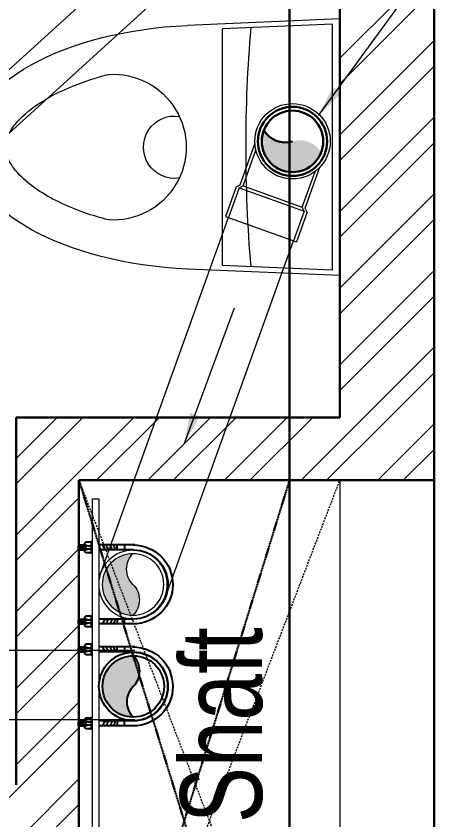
# Model space of a CAD drawing. Header units: millimetres. Extents: x 554 to 29966, y 4404 to 52986.
# Drawn here: x 14545 to 15242, y 27750 to 29029 of the extents above; entities that cross this region are included whole.
import ezdxf

# ---------------------------------------------------------------- set-up
doc = ezdxf.new("R2010")
doc.units = ezdxf.units.MM
for name, pattern in [('DASHED2', [0.375, 0.25, -0.125]), ('HIDDEN', [9.524999999999995, 6.349999999999997, -3.174999999999998]), ('HIDDEN2', [4.7624999999999975, 3.174999999999998, -1.587499999999999])]:
    doc.linetypes.add(name, pattern=pattern)
for name, color, linetype, lineweight in [('A-TEXT-ROOM-50', 7, 'Continuous', 9), ('A-VOID-ABOV', 8, 'HIDDEN2', 5), ('FUR', 7, 'Continuous', 15), ('PIPE SUPPORT', 24, 'Continuous', 18), ('PP-BEAM', 6, 'DASHED2', 30), ('PP-WALL', 7, 'Continuous', 30), ('SWP', 1, 'Continuous', 15), ('WALL HATCH', 8, 'Continuous', 0)]:
    doc.layers.add(name, color=color, linetype=linetype, lineweight=lineweight)
doc.layers.add('SH - WWP', color=94, linetype='Continuous', lineweight=0, true_color=0x009e00)
doc.layers.add('SH- WWP', color=92, linetype='Continuous')
doc.styles.add('_MAA_200', font='Arial Narrow.ttf', dxfattribs={"height": 100})
doc.styles.add('ARIAL', font='Arial.ttf')
doc.dimstyles.new('COLUMN DIM PLAN', dxfattribs={"dimtxt": 100, "dimasz": 50, "dimexe": 0, "dimexo": 0, "dimgap": 30, "dimtad": 0, "dimdec": 0, "dimdsep": 46, "dimtxsty": '_MAA_200', "dimblk": 'ARCHTICK', "dimcen": 2.5, "dimdle": 50, "dimclrd": 256, "dimclre": 256, "dimclrt": 256, "dimadec": 0, "dimazin": 0, "dimtfac": 1, "dimtdec": 0, "dimtmove": 1, "dimatfit": 3, "dimfxl": 1, "dimlwd": -1, "dimlwe": -1, "dimarcsym": 0})
pattern_1 = [(45, (-2728487.738031354, 3305291.588856062), (-60.98795987733971, 60.98795987733972), []), (45, (-2728447.079391504, 3305291.588856062), (-60.98795987733971, 60.98795987733972), [])]

# ---------------------------------------------------------------- blocks, each defined once
blk = doc.blocks.new('A$C34535F5F')
at = {"layer": 'FUR', "linetype": 'Continuous'}
blk.add_line((7.30756374410157, 0.6289789640859454), (7.30756374410157, 15.36669925259684), dxfattribs=at)
for points in [[(-5.1773586165e-06, 15.99469262112598), (9.488228492811686, 15.58530480220997)], [(-5.1773586165e-06, 15.99469262112598), (-5.1773586165e-06, 1.3152593965e-06)], [(0.4518127223655031, 0.333174596772551), (0.4518127223655031, 15.66151933959827), (7.30756374410157, 15.36571497229215)], [(0.4518127223655031, 0.333174596772551), (7.30756374410157, 0.6289789640859454)], [(-4.6040713642e-06, 1.3399976524e-06), (9.488228492811686, 0.4093891341608469)]]:
    blk.add_lwpolyline(points, dxfattribs=at)
for centre, radius, start, end in [((-82.43356653371848, 7.997346968185412), 88.2740429474575, 355.1706320567113, 4.838208005137757), ((14.10840801377526, 7.997650270378471), 4.543575502682315, 86.37742345364931, 273.6225765463507), ((10.28499021323114, 7.997650270378471), 1.940983098056188, 261.2489595723783, 98.7510404280416)]:
    blk.add_arc(centre, radius, start, end, dxfattribs=at)
blk.add_ellipse((8.091878359069597, 7.997346968185412), major_axis=(-15.02705318510713, -0.0004921401246645), ratio=0.5071451269459373, start_param=1.662675256482551, end_param=4.619315705604916, dxfattribs=at)
blk.add_open_spline([(14.39548825315614, 3.463153243726083), (14.91302334903048, 3.598485968635031), (15.40934677680525, 3.749572506610093), (17.04596771268734, 4.324187240336867), (18.04585381200195, 4.820209591939601), (19.3468307128951, 5.698914285413593), (19.76686025955314, 6.068188179050592), (20.37716554440885, 6.759230911126905), (20.5661491521696, 7.076913165647963), (20.75745456179175, 7.559917411002061), (20.79487015915402, 7.743754381349388), (20.81242688527891, 8.097778894311887), (20.79322074065022, 8.271584527238701), (20.67726372099605, 8.666097421998527), (20.57800686318115, 8.887820758710404), (20.25516603674805, 9.380109179502142), (20.03078012623337, 9.649802222483231), (19.30430730882108, 10.33365049375334), (18.72219344881341, 10.75464509321227), (17.28922340967438, 11.53923489571662), (16.4405024759053, 11.90268593577548), (15.14084198456294, 12.32581897137334), (14.77384033749877, 12.43321184765864), (14.39548825317797, 12.53214729703086)], degree=3, knots=[2.047043615697423, 2.047043615697423, 2.047043615697423, 2.047043615697423, 2.176320127587233, 2.176320127587233, 2.497545405150008, 2.497545405150008, 2.720446929078087, 2.720446929078087, 2.943348453006166, 2.943348453006166, 3.116442422806044, 3.116442422806044, 3.289536392605924, 3.289536392605924, 3.462630362405803, 3.462630362405803, 3.635724332205683, 3.635724332205683, 3.888669672234206, 3.888669672234206, 4.14161501226273, 4.14161501226273, 4.23612440737344, 4.23612440737344, 4.23612440737344, 4.23612440737344], dxfattribs=at)
blk = doc.blocks.new('A$C2CAE21CB')
at = {"layer": 'SWP', "linetype": 'Continuous'}
blk.add_hatch(color=256, dxfattribs=at).paths.add_polyline_path([(-2.000000000000452, -2e-16, 1), (1.999999999999544, -1e-16, -0.417356806475766), (-1.46e-13, -3.12e-13, 0.4173568064759495)])
for radius in [2.231396361223231, 2]:
    blk.add_circle((-4.547e-13, 0), radius, dxfattribs=at)
for centre, start, end in [((-1.000000000000454, -0.9893372808046474), 44.69290126739795, 135.307098732602), ((0.9999999999995453, 0.9893372808046474), 224.692901267398, 315.3070987326021)]:
    blk.add_arc(centre, 1.406694087280504, start, end, dxfattribs=at)
blk = doc.blocks.new('*X19')
at = {"color": 0}
for p, q in [((113.6040440224238, 341.4692042597887), (113.7240518539459, 341.5892120913109)), ((113.7279130090329, 341.4162965511011), (114.3176786467903, 342.0060621888587)), ((113.8423566890578, 341.3539635358294), (114.318169125598, 341.8297759723697)), ((113.9481308900426, 341.2829610415177), (114.3186596044057, 341.6534897558808)), ((114.0456951115147, 341.2037485676931), (114.3191500832134, 341.4772035393919)), ((114.1352787081868, 341.1165554690687), (114.3196405620211, 341.3009173229029)), ((114.2169109186877, 341.0214109842728), (114.3201310408288, 341.1246311064139)), ((114.2904245531791, 340.9181479234677), (114.3206215196365, 340.948344889925))]:
    blk.add_line(p, q, dxfattribs=at)
blk = doc.blocks.new('MNBMBM')
at = {"layer": 'PIPE SUPPORT', "lineweight": -3}
for p, q in [((96481.19327059848, -13447.57362357126), (96481.24589340582, -13447.52100076388)), ((96481.19327059848, -13447.57362357126), (96481.19327059848, -13447.93724713904)), ((96481.24589340582, -13447.52100076388), (96481.46068358464, -13447.52100076388)), ((96481.513306392, -13447.57362357126), (96481.46068358464, -13447.52100076388)), ((96481.51327059873, -13447.57358777802), (96481.51327059873, -13447.93724713904)), ((96486.01327060293, -13447.5736235712), (96486.0658934103, -13447.52100076383)), ((96486.01327060293, -13447.5736235712), (96486.01327060293, -13447.93724713899)), ((96486.0658934103, -13447.52100076383), (96486.28068358912, -13447.52100076383)), ((96486.3333063965, -13447.5736235712), (96486.28068358912, -13447.52100076383)), ((96486.33327060322, -13447.57358777796), (96486.33327060322, -13447.93724713899)), ((96481.00701595827, -13448.01174899512), (96481.08151781435, -13447.93724713904)), ((96481.00701595827, -13448.35426413027), (96481.00701595827, -13448.01174899512)), ((96481.08151781435, -13447.93724713904), (96481.62502338283, -13447.93724713904)), ((96481.24564540328, -13448.08837642508), (96481.24564540328, -13448.35914664466)), ((96481.46089633444, -13448.35914664466), (96481.46089633444, -13448.08895620799)), ((96481.69952523893, -13448.01174899512), (96481.62502338283, -13447.93724713904)), ((96481.69952523893, -13448.35426413027), (96481.69952523893, -13448.01174899512)), ((96485.82701596274, -13448.01174899507), (96485.90151781883, -13447.93724713899)), ((96485.82701596274, -13448.35426413021), (96485.82701596274, -13448.01174899507)), ((96485.90151781883, -13447.93724713899), (96486.44502338734, -13447.93724713899)), ((96486.06564540775, -13448.08837642503), (96486.06564540775, -13448.3591466446)), ((96486.28089633891, -13448.3591466446), (96486.28089633891, -13448.08895620794)), ((96486.51952524339, -13448.01174899507), (96486.44502338734, -13447.93724713899)), ((96486.51952524339, -13448.35426413021), (96486.51952524339, -13448.01174899507)), ((96480.96944688873, -13448.39183319983), (96481.00701595827, -13448.35426413027)), ((96480.96944688873, -13448.45227396476), (96480.96944688873, -13448.39183319983)), ((96481.00701595827, -13448.35426413027), (96481.69952523893, -13448.35426413027)), ((96481.73677616696, -13448.39183319987), (96481.69952523893, -13448.35426413027)), ((96481.73677616696, -13448.45227396476), (96481.73677616696, -13448.39183319987)), ((96485.7894468932, -13448.39183319977), (96485.82701596274, -13448.35426413021)), ((96485.7894468932, -13448.45227396471), (96485.7894468932, -13448.39183319977)), ((96485.82701596274, -13448.35426413021), (96486.51952524339, -13448.35426413022)), ((96486.5567761714, -13448.39183319981), (96486.51952524339, -13448.35426413021)), ((96486.5567761714, -13448.45227396471), (96486.5567761714, -13448.39183319981)), ((96481.19327059844, -13451.20444779251), (96481.19327059844, -13448.8522739653)), ((96481.51327059873, -13451.10227396745), (96481.51327059873, -13448.8522739653)), ((96486.01327060293, -13451.10227396745), (96486.01327060293, -13448.8522739653)), ((96486.33327060322, -13451.20444779251), (96486.33327060322, -13448.8522739653)), ((96481.51327059873, -13450.0515798973), (96481.19327059844, -13450.0515798973)), ((96486.01327060293, -13450.0515798973), (96486.33327060322, -13450.0515798973)), ((96481.19327059844, -13450.53158634537), (96481.51327059873, -13450.53158634537)), ((96486.33327060322, -13450.53158634537), (96486.01327060293, -13450.53158634537))]:
    blk.add_line(p, q, dxfattribs=at)
for centre, major_axis, ratio, start_param, end_param in [((96481.61365783105, -13448.01305613068), (-0.320200128723769, 0.320200128723769), 0.999999999775471, -0.1868137474271345, 0.421005137292974), ((96481.56770347824, -13447.97069226839), (0.3609602734695469, 0.3609602734695469), 0.9999999993199254, 1.329768372023264, 1.608853964365007), ((96481.5910103873, -13448.00956358525), (0.3609602734738453, 0.3609602734738452), 0.9999999993067497, 1.329768372063623, 1.678717008183729), ((96481.25754133517, -13447.29713852301), (-0.1705916077644787, 0.1705916077644788), 0.9999999991030039, 2.547186153401375, 2.738210468153488), ((96481.29271783795, -13447.4791259956), (0.0704988429250919, 0.0704988429250919), 0.9999999996778886, 4.274227121094328, 5.064335281009006), ((96481.31502948253, -13447.45332862751), (0.1348098849665495, 0.1348098849665495), 0.9999999999247476, 4.157022774657454, 5.03481639246887), ((96481.3231396724, -13447.55496224183), (-0.1344147607729148, 0.1344147607729148), 0.9999999997529544, 2.586790775312957, 3.465894773457341), ((96486.43365783551, -13448.01305613062), (-0.3202001287203565, 0.3202001287203566), 0.9999999998669814, -0.1868137474059075, 0.421005137251335), ((96486.38770348275, -13447.97069226834), (0.3609602732425226, 0.3609602732425225), 0.9999999999533216, 1.329768371900432, 1.608853964383862), ((96486.41101039178, -13448.00956358519), (-0.3609602732295892, 0.3609602732295892), 0.9999999997756027, -0.2410279549909113, 0.1079206814815465), ((96486.07754133963, -13447.29713852295), (-0.1705916077439833, 0.1705916077439833), 0.9999999985280374, 2.547186153119761, 2.738210467946155), ((96486.1127178424, -13447.47912599554), (0.0704988429273759, 0.0704988429273759), 0.9999999996588605, 4.274227121095428, 5.064335280969733), ((96486.13502948698, -13447.45332862745), (0.1348098849770459, 0.1348098849770459), 0.9999999999034614, 4.157022774732605, 5.034816392505097), ((96486.14313967685, -13447.55496224177), (-0.1344147607712574, 0.1344147607712574), 0.9999999998539598, 2.586790775358184, 3.465894773409693), ((96480.99632885063, -13448.16111274663), (-0.1836427454511332, 0.1836427454511332), 0.9999999998933508, 4.202618967875284, 4.961205225639825), ((96481.62043640915, -13448.11023623249), (0.3174102312642302, 0.3174102312642302), 0.9999999999294054, 1.386450810713712, 1.96058101953486), ((96481.49614316745, -13448.16111274663), (0.183642745428047, 0.1836427454280469), 0.9999999999834772, 1.31702638455914, 2.080566339320697), ((96481.62228195462, -13448.0651669514), (0.2498462551128566, 0.2498462551128566), 0.9999999996738447, 1.500239073083246, 1.985744952330576), ((96481.71330309154, -13448.30887129406), (-0.3609602732254824, 0.3609602732254824), 0.9999999990776997, -0.2410279551250054, -0.02999747893383), ((96481.23966347807, -13448.11869015345), (0.1574100663563356, 0.1574100663563356), 0.9999999999594631, 5.625068624619608, 6.450630167201308), ((96481.34487350953, -13447.56146236977), (0.1705916078916122, 0.1705916078916121), 0.9999999997420946, 4.117982480757515, 4.699606164845294), ((96481.40314094852, -13447.63531754867), (0.1705916079033848, 0.1705916079033847), 0.999999999742952, 4.117982480782877, 4.401037373487326), ((96481.71038130358, -13448.16111274663), (0.1836427454511332, 0.1836427454511332), 0.999999999893351, 1.321980081539759, 2.080566339304299), ((96485.81632885511, -13448.16111274658), (0.1836427454341228, 0.1836427454341228), 0.9999999998437497, 5.773415294580192, 6.532001552497469), ((96486.44043641358, -13448.11023623244), (0.3174102312506335, 0.3174102312506335), 0.9999999999588574, 1.386450810686251, 1.960581019537734), ((96486.31614317188, -13448.16111274658), (0.183642745501428, 0.183642745501428), 0.9999999996070283, 1.31702638475077, 2.080566339197591), ((96486.44228195908, -13448.06516695135), (0.2498462551250625, 0.2498462551250622), 0.9999999996142932, 1.500239073097558, 1.985744952294209), ((96486.53330309603, -13448.30887129401), (-0.3609602732356619, 0.3609602732356619), 0.999999999762126, -0.2410279549788759, -0.0299974789023303), ((96486.05966348256, -13448.11869015339), (0.1574100663563356, 0.1574100663563356), 0.9999999999594631, 5.625068624619608, 6.450630167201308), ((96486.16487351398, -13447.56146236971), (-0.170591607840616, 0.170591607840616), 0.9999999998175798, 2.547186153677094, 3.128809838001576), ((96486.22314095296, -13447.63531754862), (0.1705916080412037, 0.1705916080412037), 0.999999999172634, 4.117982480944434, 4.401037373670084), ((96486.53038130805, -13448.16111274658), (0.1836427454511332, 0.1836427454511332), 0.999999999893351, 1.321980081539759, 2.080566339304299), ((96481.05225511693, -13449.89698836564), (0.5499938553760205, 0.5499938553760205), 0.9999999999969301, 0.1632660786873338, 0.609270106082474), ((96486.47428608478, -13449.89698836564), (-0.54999385537602, 0.5499938553760205), 0.9999999999969306, -0.6092701060824738, -0.1632660786873334), ((96481.05225511693, -13450.12858373331), (0.5499938553737664, 0.5499938553737663), 0.9999999999653807, 0.1632660786923936, 0.60927010609728), ((96481.05225511693, -13450.3767219619), (0.5499938553760205, 0.5499938553760205), 0.9999999999969301, 0.1632660786873338, 0.609270106082474), ((96482.06133004584, -13448.48989175251), (-0.6743740752789461, 0.6743740752789462), 0.999999832874448, 1.73406237867807, 1.744004351818876), ((96482.06133004584, -13448.7214871202), (-0.6743740340217865, 0.6743740340217868), 0.9999998922882944, 1.734062388205763, 1.744004361904144), ((96482.06133004584, -13448.96962534879), (-0.6743740340217865, 0.6743740340217868), 0.9999998922882944, 1.734062388205763, 1.744004361904144), ((96485.46521115582, -13448.48989175251), (0.6743740752795976, 0.6743740752795975), 0.9999998328735095, 4.539180955360865, 4.549122928501664), ((96485.46521115582, -13448.7214871202), (0.6743740340197633, 0.6743740340197631), 0.999999892291208, 4.539180945274946, 4.549122918973353), ((96485.46521115582, -13448.96962534879), (0.6743740340197633, 0.6743740340197631), 0.999999892291208, 4.539180945274946, 4.549122918973353), ((96486.47428608478, -13450.12858373331), (-0.5499938553737664, 0.5499938553737665), 0.9999999999653816, -0.6092701060972799, -0.1632660786923932), ((96486.47428608478, -13450.3767219619), (-0.54999385537602, 0.5499938553760205), 0.9999999999969306, -0.6092701060824738, -0.1632660786873334), ((96481.73307073742, -13448.88655582739), (-0.7483036447213935, 0.7483036447213935), 0.9999999999909795, 1.820914180993225, 2.152166921019516), ((96485.79347046425, -13448.88655582739), (0.7483036447213935, 0.7483036447213935), 0.9999999999909798, 4.131018386160066, 4.462271126186356), ((96483.76327060082, -13451.10227396751), (-1.81726442934102, 1.817264429341022), 0.9999999999974116, 0.7853981633987424, 2.356194490191048), ((96483.76327060082, -13451.10227396751), (1.590990259148384, 1.590990259148384), 0.9999999999998207, 2.356194490192254, 3.926990816987331), ((96483.76327060084, -13451.10227396751), (-1.590990259148384, 1.590990259148384), 0.9999999999933532, 2.356194490189019, 3.926990816990564), ((96483.76327060084, -13451.10227396751), (-1.817264429336318, 1.817264429336318), 0.9999999999969258, 2.356194490190806, 3.926990816988777)]:
    blk.add_ellipse(centre, major_axis=major_axis, ratio=ratio, start_param=start_param, end_param=end_param, dxfattribs=at)
at = {"layer": 'PIPE SUPPORT', "lineweight": -3, "extrusion": (0, 0, -1), "xscale": 0.1862546401715415, "yscale": 0.1862546401715415, "zscale": -0.1862546400003328, "rotation": 90}
for p in [(-96417.61248112409, -13469.22945480174), (-96417.88024133527, -13469.23003458465), (-96422.43248112855, -13469.22945480168), (-96422.70024133974, -13469.2300345846)]:
    blk.add_blockref('*X19', p, dxfattribs=at)
blk = doc.blocks.new('A$C3BC90C2D')
at = {"layer": 'SH- WWP', "linetype": 'Continuous'}
blk.add_hatch(color=256, dxfattribs=at).paths.add_polyline_path([(-2, 3.3651e-11, 1), (2, 2.45565e-11, -0.4173574324766371), (-2.1098011128e-06, 2.1325688894e-06, 0.4173561804767063)])
for radius in [2.231396361223231, 2]:
    blk.add_circle((0, 2.91038e-11), radius, dxfattribs=at)
for centre, start, end in [((-1, -0.9893372807709964), 44.69290126831891, 135.307098731681), ((1, 0.9893372808292042), 224.6929012683189, 315.3070987316811)]:
    blk.add_arc(centre, 1.406694087280504, start, end, dxfattribs=at)
blk = doc.blocks.new('OIUUYIU')
at = {"layer": 'PIPE SUPPORT', "lineweight": -3}
for p, q in [((96471.43208916413, -13447.5736235712), (96471.4847119715, -13447.52100076383)), ((96471.43212495738, -13447.57358777796), (96471.43212495738, -13447.93724713899)), ((96471.69950215032, -13447.52100076383), (96471.4847119715, -13447.52100076383)), ((96471.7521249577, -13447.5736235712), (96471.69950215032, -13447.52100076383)), ((96471.7521249577, -13447.5736235712), (96471.7521249577, -13447.93724713899)), ((96476.2520891686, -13447.57362357126), (96476.30471197594, -13447.52100076388)), ((96476.25212496183, -13447.57358777802), (96476.25212496183, -13447.93724713904)), ((96476.51950215481, -13447.52100076388), (96476.30471197594, -13447.52100076388)), ((96476.57212496213, -13447.57362357126), (96476.51950215481, -13447.52100076388)), ((96476.57212496213, -13447.57362357126), (96476.57212496213, -13447.93724713904)), ((96471.24587031725, -13448.01174899507), (96471.32037217329, -13447.93724713899)), ((96471.24587031725, -13448.35426413021), (96471.24587031725, -13448.01174899507)), ((96471.86387774178, -13447.93724713899), (96471.32037217329, -13447.93724713899)), ((96471.48449922173, -13448.3591466446), (96471.48449922173, -13448.08895620794)), ((96471.69975015287, -13448.08837642503), (96471.69975015287, -13448.3591466446)), ((96471.93837959784, -13448.01174899507), (96471.86387774178, -13447.93724713899)), ((96471.93837959784, -13448.35426413021), (96471.93837959784, -13448.01174899507)), ((96476.0658703217, -13448.01174899512), (96476.14037217776, -13447.93724713904)), ((96476.0658703217, -13448.35426413027), (96476.0658703217, -13448.01174899512)), ((96476.68387774623, -13447.93724713904), (96476.14037217776, -13447.93724713904)), ((96476.30449922617, -13448.35914664466), (96476.30449922617, -13448.08895620799)), ((96476.51975015733, -13448.08837642508), (96476.51975015733, -13448.35914664466)), ((96476.75837960232, -13448.01174899512), (96476.68387774623, -13447.93724713904)), ((96476.75837960232, -13448.35426413027), (96476.75837960232, -13448.01174899512)), ((96471.2086193892, -13448.39183319981), (96471.24587031725, -13448.35426413021)), ((96471.2086193892, -13448.45227396471), (96471.2086193892, -13448.39183319981)), ((96471.93837959784, -13448.35426413021), (96471.24587031725, -13448.35426413022)), ((96471.97594866742, -13448.39183319977), (96471.93837959784, -13448.35426413021)), ((96471.97594866742, -13448.45227396471), (96471.97594866742, -13448.39183319977)), ((96476.02861939363, -13448.39183319987), (96476.0658703217, -13448.35426413027)), ((96476.02861939363, -13448.45227396476), (96476.02861939363, -13448.39183319987)), ((96476.75837960232, -13448.35426413027), (96476.06587032168, -13448.35426413027)), ((96476.79594867188, -13448.39183319983), (96476.75837960232, -13448.35426413027)), ((96476.79594867188, -13448.45227396476), (96476.79594867188, -13448.39183319983)), ((96471.43212495738, -13451.20444779251), (96471.43212495738, -13448.8522739653)), ((96471.7521249577, -13451.10227396745), (96471.7521249577, -13448.8522739653)), ((96476.25212496183, -13451.10227396745), (96476.25212496183, -13448.8522739653)), ((96476.57212496216, -13451.20444779251), (96476.57212496216, -13448.8522739653)), ((96471.7521249577, -13450.0515798973), (96471.43212495738, -13450.0515798973)), ((96476.25212496183, -13450.0515798973), (96476.57212496216, -13450.0515798973)), ((96471.43212495738, -13450.53158634537), (96471.7521249577, -13450.53158634537)), ((96476.57212496216, -13450.53158634537), (96476.25212496183, -13450.53158634537))]:
    blk.add_line(p, q, dxfattribs=at)
at = {"layer": 'PIPE SUPPORT', "lineweight": -3, "extrusion": (0, 0, -1)}
for centre, major_axis, ratio, start_param, end_param in [((96471.62225588375, -13447.55496224177), (0.1344147607712574, 0.1344147607712574), 0.9999999998539598, 2.586790775358184, 3.465894773409693), ((96471.63036607363, -13447.45332862745), (-0.1348098849770459, 0.1348098849770459), 0.9999999999034614, 4.157022774732605, 5.034816392505097), ((96471.6526777182, -13447.47912599554), (-0.0704988429273759, 0.0704988429273759), 0.9999999996588605, 4.274227121095428, 5.064335280969733), ((96471.33173772506, -13448.01305613062), (0.3202001287203565, 0.3202001287203566), 0.9999999998669814, -0.1868137474059075, 0.421005137251335), ((96471.68785422095, -13447.29713852295), (0.1705916077439833, 0.1705916077439833), 0.9999999985280374, 2.547186153119761, 2.738210467946155), ((96471.35438516883, -13448.00956358519), (0.3609602732295892, 0.3609602732295892), 0.9999999997756027, -0.2410279549909113, 0.1079206814815465), ((96471.37769207788, -13447.97069226834), (-0.3609602732425226, 0.3609602732425225), 0.9999999999533216, 1.329768371900432, 1.608853964383862), ((96476.4422558882, -13447.55496224183), (0.1344147607729148, 0.1344147607729148), 0.9999999997529544, 2.586790775312957, 3.465894773457341), ((96476.45036607808, -13447.45332862751), (-0.1348098849665495, 0.1348098849665495), 0.9999999999247476, 4.157022774657454, 5.03481639246887), ((96476.47267772268, -13447.4791259956), (-0.0704988429250919, 0.0704988429250919), 0.9999999996778886, 4.274227121094328, 5.064335281009006), ((96476.15173772955, -13448.01305613068), (0.320200128723769, 0.320200128723769), 0.999999999775471, -0.1868137474271345, 0.421005137292974), ((96476.50785422543, -13447.29713852301), (0.1705916077644787, 0.1705916077644788), 0.9999999991030039, 2.547186153401375, 2.738210468153488), ((96476.17438517332, -13448.00956358525), (-0.3609602734738453, 0.3609602734738452), 0.9999999993067497, 1.329768372063623, 1.678717008183729), ((96476.19769208237, -13447.97069226839), (-0.3609602734695469, 0.3609602734695469), 0.9999999993199254, 1.329768372023264, 1.608853964365007), ((96471.23501425255, -13448.16111274658), (-0.1836427454511332, 0.1836427454511332), 0.999999999893351, 1.321980081539759, 2.080566339304299), ((96471.60052204665, -13447.56146236971), (0.170591607840616, 0.170591607840616), 0.9999999998175798, 2.547186153677094, 3.128809838001576), ((96471.54225460763, -13447.63531754862), (-0.1705916080412037, 0.1705916080412037), 0.999999999172634, 4.117982480944434, 4.401037373670084), ((96471.70573207804, -13448.11869015339), (-0.1574100663563356, 0.1574100663563356), 0.9999999999594631, 5.625068624619608, 6.450630167201308), ((96471.23209246458, -13448.30887129401), (0.3609602732356619, 0.3609602732356619), 0.999999999762126, -0.2410279549788759, -0.0299974789023303), ((96471.32311360154, -13448.06516695135), (-0.2498462551250625, 0.2498462551250622), 0.9999999996142932, 1.500239073097558, 1.985744952294209), ((96471.324959147, -13448.11023623244), (-0.3174102312506335, 0.3174102312506335), 0.9999999999588574, 1.386450810686251, 1.960581019537734), ((96471.44925238873, -13448.16111274658), (-0.183642745501428, 0.183642745501428), 0.9999999996070283, 1.31702638475077, 2.080566339197591), ((96471.94906670546, -13448.16111274658), (-0.1836427454341228, 0.1836427454341228), 0.9999999998437497, 5.773415294580192, 6.532001552497469), ((96476.05501425703, -13448.16111274663), (-0.1836427454511332, 0.1836427454511332), 0.999999999893351, 1.321980081539759, 2.080566339304299), ((96476.42052205108, -13447.56146236977), (-0.1705916078916122, 0.1705916078916121), 0.9999999997420946, 4.117982480757515, 4.699606164845294), ((96476.3622546121, -13447.63531754867), (-0.1705916079033848, 0.1705916079033847), 0.999999999742952, 4.117982480782877, 4.401037373487326), ((96476.52573208253, -13448.11869015345), (-0.1574100663563356, 0.1574100663563356), 0.9999999999594631, 5.625068624619608, 6.450630167201308), ((96476.05209246904, -13448.30887129406), (0.3609602732254824, 0.3609602732254824), 0.9999999990776997, -0.2410279551250054, -0.02999747893383), ((96476.14311360598, -13448.0651669514), (-0.2498462551128566, 0.2498462551128566), 0.9999999996738447, 1.500239073083246, 1.985744952330576), ((96476.14495915144, -13448.11023623249), (-0.3174102312642302, 0.3174102312642302), 0.9999999999294054, 1.386450810713712, 1.96058101953486), ((96476.26925239318, -13448.16111274663), (-0.183642745428047, 0.1836427454280469), 0.9999999999834772, 1.31702638455914, 2.080566339320697), ((96476.76906670997, -13448.16111274663), (0.1836427454511332, 0.1836427454511332), 0.9999999998933508, 4.202618967875284, 4.961205225639825), ((96471.29110947585, -13449.89698836564), (0.54999385537602, 0.5499938553760205), 0.9999999999969306, -0.6092701060824738, -0.1632660786873334), ((96476.71314044367, -13449.89698836564), (-0.5499938553760205, 0.5499938553760205), 0.9999999999969301, 0.1632660786873338, 0.609270106082474), ((96471.29110947585, -13450.12858373331), (0.5499938553737664, 0.5499938553737665), 0.9999999999653816, -0.6092701060972799, -0.1632660786923932), ((96471.29110947585, -13450.3767219619), (0.54999385537602, 0.5499938553760205), 0.9999999999969306, -0.6092701060824738, -0.1632660786873334), ((96472.30018440478, -13448.48989175251), (-0.6743740752795976, 0.6743740752795975), 0.9999998328735095, 4.539180955360865, 4.549122928501664), ((96472.30018440478, -13448.7214871202), (-0.6743740340197633, 0.6743740340197631), 0.999999892291208, 4.539180945274946, 4.549122918973353), ((96472.30018440478, -13448.96962534879), (-0.6743740340197633, 0.6743740340197631), 0.999999892291208, 4.539180945274946, 4.549122918973353), ((96475.70406551476, -13448.48989175251), (0.6743740752789461, 0.6743740752789462), 0.999999832874448, 1.73406237867807, 1.744004351818876), ((96475.70406551476, -13448.7214871202), (0.6743740340217865, 0.6743740340217868), 0.9999998922882944, 1.734062388205763, 1.744004361904144), ((96475.70406551476, -13448.96962534879), (0.6743740340217865, 0.6743740340217868), 0.9999998922882944, 1.734062388205763, 1.744004361904144), ((96476.71314044367, -13450.12858373331), (-0.5499938553737664, 0.5499938553737663), 0.9999999999653807, 0.1632660786923936, 0.60927010609728), ((96476.71314044367, -13450.3767219619), (-0.5499938553760205, 0.5499938553760205), 0.9999999999969301, 0.1632660786873338, 0.609270106082474), ((96471.97192509635, -13448.88655582739), (-0.7483036447213935, 0.7483036447213935), 0.9999999999909798, 4.131018386160066, 4.462271126186356), ((96476.03232482319, -13448.88655582739), (0.7483036447213935, 0.7483036447213935), 0.9999999999909795, 1.820914180993225, 2.152166921019516), ((96474.00212495976, -13451.10227396751), (1.817264429336318, 1.817264429336318), 0.9999999999969258, 2.356194490190806, 3.926990816988777), ((96474.00212495976, -13451.10227396751), (1.590990259148384, 1.590990259148384), 0.9999999999933532, 2.356194490189019, 3.926990816990564), ((96474.00212495976, -13451.10227396751), (-1.590990259148384, 1.590990259148384), 0.9999999999998207, 2.356194490192254, 3.926990816987331), ((96474.00212495976, -13451.10227396751), (1.81726442934102, 1.817264429341022), 0.9999999999974116, 0.7853981633987424, 2.356194490191048)]:
    blk.add_ellipse(centre, major_axis=major_axis, ratio=ratio, start_param=start_param, end_param=end_param, dxfattribs=at)
at = {"layer": 'PIPE SUPPORT', "lineweight": -3, "xscale": 0.1862546401715415, "yscale": 0.1862546401715415, "zscale": 0.1862546401715415, "rotation": 90}
for p in [(96535.07876817737, -13469.2300345846), (96535.30374091081, -13469.22945480168), (96539.88515422533, -13469.23003458465), (96540.15291443656, -13469.22945480174)]:
    blk.add_blockref('*X19', p, dxfattribs=at)
blk = doc.blocks.new('PP-WC CONNECTOR BEND')
at = {"lineweight": 30}
h = blk.add_hatch(color=256, dxfattribs=at)
edge = h.paths.add_edge_path()
edge.add_ellipse((-583.9275100874925, 9774.490039917931), major_axis=(19.39290396956005, 18.32186724565119), ratio=1, start_angle=96.33861705339172, end_angle=173.6613829466086, ccw=False)
edge.add_ellipse((-605.224672053997, 9758.421236726892), major_axis=(22.89194586542945, -24.23013451044475), ratio=0.9999999999973738, start_angle=-44.99999999999977, end_angle=135, ccw=False)
edge.add_ellipse((-626.5218340165429, 9742.352433536376), major_axis=(18.3218672456512, -19.39290396956005), ratio=1, start_angle=6.338617053391655, end_angle=83.66138294660833)
at = {"linetype": 'Continuous'}
for p, q in [((-538.1727318340578, 9799.329941152686), (-541.5818227431517, 9795.920850243589)), ((-538.1727318340265, 9799.329941152686), (-504.0818227431201, 9799.329941152744)), ((-504.0818227430058, 9717.51175933456), (-504.0818227431201, 9799.329941152744)), ((-541.5818227431124, 9795.920850243612), (-588.9823970954616, 9795.920850243534)), ((-541.5818227429944, 9720.920850243572), (-588.9823970953393, 9720.920850243496)), ((-538.1727318339242, 9717.511759334506), (-541.5818227430336, 9720.92085024359)), ((-538.1727318339242, 9717.511759334506), (-504.0818227430058, 9717.51175933456))]:
    blk.add_line(p, q, dxfattribs=at)
at = {"linetype": 'Continuous', "ltscale": 0.005}
for p, q in [((-541.5818227431085, 9792.51175933452), (-582.7184718997637, 9792.511759334451)), ((-538.1727318340502, 9795.920850243598), (-541.5818227431085, 9792.51175933452)), ((-541.5818227430376, 9724.32994115268), (-541.5818227431085, 9792.51175933452)), ((-538.1727318340226, 9795.920850243598), (-504.081822743132, 9795.920850243652)), ((-538.1727318339398, 9720.920850243601), (-538.1727318340304, 9795.920850243598)), ((-541.5818227429983, 9724.329941152657), (-582.7184718996575, 9724.329941152597)), ((-538.172731833932, 9720.920850243601), (-541.5818227430376, 9724.32994115268)), ((-538.172731833932, 9720.920850243601), (-504.0818227430216, 9720.920850243652))]:
    blk.add_line(p, q, dxfattribs=at)
at = {"linetype": 'Continuous'}
blk.add_circle((-605.3318227430137, 9758.420850243483), 40.90909090909089, dxfattribs=at)
at = {"linetype": 'Continuous', "ltscale": 0.005}
blk.add_circle((-605.3318227430732, 9758.420850243483), 37.50000000003968, dxfattribs=at)
at = {"lineweight": 30}
for radius in [37.50049768746063, 33.33377572218723]:
    blk.add_circle((-605.224672053997, 9758.421236726896), radius, dxfattribs=at)
blk.add_arc((-626.5218340165429, 9742.352433536376), 26.67912186968674, 319.71194947771, 37.03471536996615, dxfattribs=at)
blk = doc.blocks.new('_ArchTick')
at = {"color": 0, "linetype": 'ByBlock', "const_width": 0.15}
blk.add_lwpolyline([(-0.5, -0.5), (0.5, 0.5)], dxfattribs=at)

msp = doc.modelspace()

# ---------------------------------------------------------------- hatches: boundary and pattern name
at = {"layer": 'WALL HATCH'}
h = msp.add_hatch(dxfattribs=at)
h.set_pattern_fill('ANSI32', color=256, scale=230, style=0)
h.set_pattern_definition(pattern_1)
h.paths.add_polyline_path([(15060.43178469001, 28390.57759624989), (15210.43178476079, 28390.57759624989), (15210.43178476079, 30170.57759625596), (15060.43178469001, 30170.57759625596)])
h = msp.add_hatch(dxfattribs=at)
h.set_pattern_fill('ANSI32', color=256, scale=230, style=0)
h.set_pattern_definition(pattern_1)
h.paths.add_polyline_path([(14545.43178469048, 28390.57759624989), (15210.43178468768, 28390.57759624989), (15210.43178468768, 28290.57759625083), (14545.43178469048, 28290.57759625083)])
h = msp.add_hatch(dxfattribs=at)
h.set_pattern_fill('ANSI32', color=256, scale=230, style=0)
h.set_pattern_definition(pattern_1)
h.paths.add_polyline_path([(14545.43178469048, 27105.57759624989), (14645.43178469094, 27105.57759624989), (14645.43178469094, 28290.57759624989), (14545.43178469048, 28290.57759624989)])
h = msp.add_hatch(dxfattribs=at)
h.set_pattern_fill('ANSI32', color=256, scale=230, style=0)
h.set_pattern_definition(pattern_1)
h.paths.add_polyline_path([(13395.43178468908, 27805.57759624989), (14545.43178469048, 27805.57759624989), (14545.43178469048, 27705.57759624989), (13395.43178468908, 27705.57759624989)])

# ---------------------------------------------------------------- linework, layer by layer
at = {"layer": 'A-VOID-ABOV', "linetype": 'HIDDEN', "lineweight": 15, "ltscale": 0.5}
for p, q in [((14645.43178468955, 27205.57759624989), (15060.43178469094, 28290.57759625036)), ((14645.43178469094, 28290.57759624989), (15060.43178469094, 27205.57759624989))]:
    msp.add_line(p, q, dxfattribs=at)
at = {"layer": 'PIPE SUPPORT', "linetype": 'ByBlock'}
msp.add_lwpolyline([(14667.08712893131, 27259.10947215827), (14667.08712893131, 28261.18717513038), (14676.86490672233, 28261.18717513038), (14676.86490672233, 27259.10947215827)], close=True, dxfattribs=at)
at = {"layer": 'PP-BEAM', "lineweight": 30, "ltscale": 3}
for p, q in [((14980.43178476126, 31370.57759493022), (14980.43178468861, 24390.57759625594)), ((15210.43178476126, 31370.5776012171), (15210.43178468862, 24390.57759625408)), ((14645.43178468955, 27205.57759624989), (14980.43178472913, 28290.57759625036)), ((14980.43178471888, 27205.57759624989), (14645.43178469094, 28290.57759625036))]:
    msp.add_line(p, q, dxfattribs=at)
at = {"layer": 'PP-WALL', "ltscale": 0.6}
for p, q in [((15210.43178476079, 30170.57759625596), (15210.43178468955, 28290.57759625083)), ((15060.43178468955, 29970.57759624989), (15060.43178468955, 28390.57759624989)), ((14545.43178469048, 28390.57759624989), (14545.43178469048, 27805.57759624989)), ((15060.43178469001, 28390.57759624989), (14545.43178469048, 28390.57759624989)), ((14645.43178469094, 28290.57759624989), (14645.43178468955, 27205.57759624989)), ((15210.43178468955, 28290.57759625083), (14645.43178469094, 28290.57759624989))]:
    msp.add_line(p, q, dxfattribs=at)
at = {"layer": 'PP-WALL', "color": 5, "lineweight": 15, "ltscale": 0.6}
for p, q in [((15060.43178469094, 28290.57759625083), (15060.43178469094, 27205.57759624989)), ((15210.43178468955, 28290.57759625083), (15210.43178468955, 27205.57759624989))]:
    msp.add_line(p, q, dxfattribs=at)
at = {"layer": 'SH - WWP'}
for p, q in [((14705.35926754086, 29100.03308713333), (13535.45241164102, 28034.32520760027)), ((14756.04166463262, 29044.74880985394), (13589.57456672949, 27982.17432267395)), ((13607.7893162967, 28019.83023335635), (14734.14384113171, 28019.83023335635)), ((13607.7480818095, 27909.83023335635), (14734.14384113171, 27909.83023335635))]:
    msp.add_line(p, q, dxfattribs=at)
at = {"layer": 'SWP', "linetype": 'Continuous'}
for p, q in [((14680.10219624185, 28143.24488828927), (14883.25180131675, 28708.87275377837)), ((14783.62757283647, 28106.06295180171), (14986.77717791091, 28671.69081728942))]:
    msp.add_line(p, q, dxfattribs=at)

# ---------------------------------------------------------------- block references
at = {"layer": 'FUR', "linetype": 'Continuous', "extrusion": (0, 0, -1), "xscale": 25.55555555550383, "yscale": 25.55555555550383, "zscale": -25.5555555554565}
msp.add_blockref('A$C34535F5F', (-15060.43164798443, 28616.24771445281), dxfattribs=at)
at = {"layer": 'PIPE SUPPORT', "yscale": 24.44444442107853, "zscale": 24.44444442107853}
for name, p, xscale, rotation in [('OIUUYIU', (-314072.8570537036, -2330128.729102546), 24.44444442107853, 89.99999999999999), ('MNBMBM', (-314072.8570315296, 2386454.331613816), -24.44444442107853, 89.99999999999996)]:
    msp.add_blockref(name, p, dxfattribs=dict(at, xscale=xscale, rotation=rotation))
at = {"layer": 'SH - WWP', "xscale": 24.44444442107853, "yscale": 24.44444442107853, "zscale": 24.44444442107853, "rotation": 270}
msp.add_blockref('A$C3BC90C2D', (14731.86490672233, 27962.34280905025), dxfattribs=at)
at = {"layer": 'SWP', "linetype": 'Continuous'}
for name, p, xscale, yscale, zscale, rotation in [('PP-WC CONNECTOR BEND', (1215.188732094719, 32832.30476892823), 1.46666666668198, 1.46666666668198, 1.46666666668198, 250.2438582386209), ('A$C2CAE21CB', (14731.41015104356, 28124.65394205497), -24.44444442107853, 24.44444442107853, 24.44444442107853, 270)]:
    msp.add_blockref(name, p, dxfattribs=dict(at, xscale=xscale, yscale=yscale, zscale=zscale, rotation=rotation))

# ---------------------------------------------------------------- texts
at = {"layer": 'A-TEXT-ROOM-50', "insert": (14938.46204478585, 27879.33829824244), "char_height": 150, "width": 1108.685310785403, "attachment_point": 8, "rotation": 90, "style": 'ARIAL'}
msp.add_mtext('{\\fSwis721 LtCn BT|b0|i0|c0|p34; \\H0.8667x;Shaft}', dxfattribs=at)

# ---------------------------------------------------------------- leaders
at = {"layer": 'SWP', "linetype": 'Continuous'}
for points in [[(15026.56460956077, 28871.30142251858), (15308.26171900297, 29256.51224105702), (15964.39623341302, 29256.51224105702)], [(14812.60468691274, 28348.05976881589), (14892.75927825703, 28564.77196710081)]]:
    msp.add_leader(points, dimstyle='COLUMN DIM PLAN', override={"dimgap": 30, "dimtad": 0, "dimfxl": 5, "dimarcsym": 2}, dxfattribs=at)

doc.saveas('drawing.dxf')
